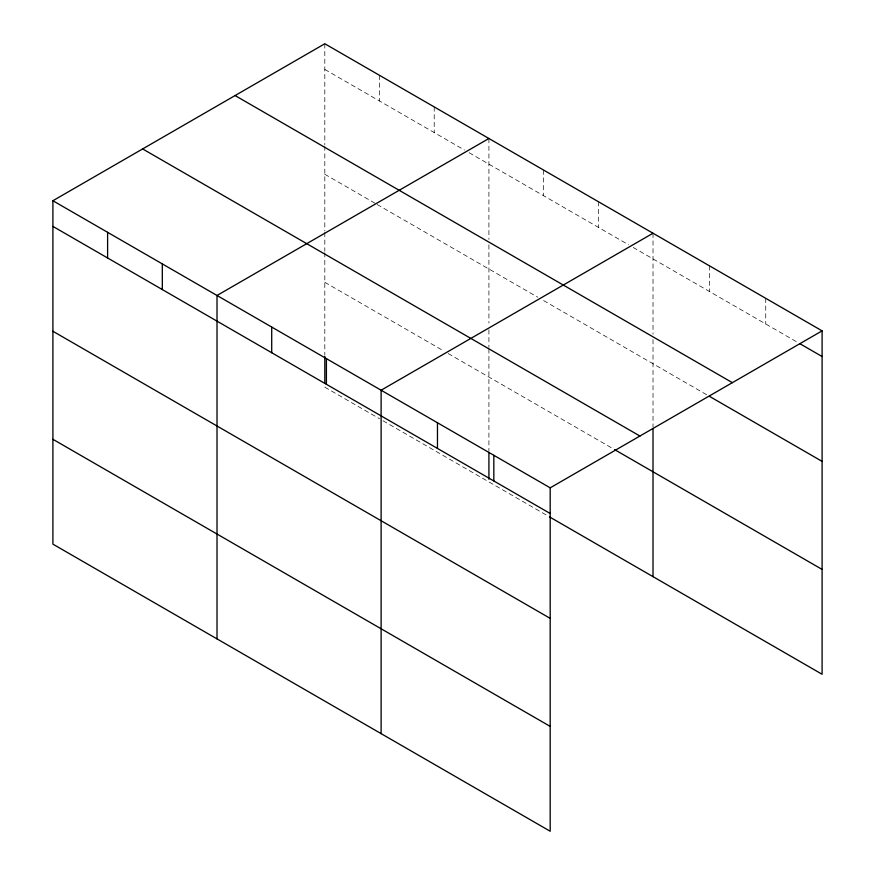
<?xml version="1.0" encoding="UTF-8"?>
<svg xmlns="http://www.w3.org/2000/svg" width="875" height="875" viewBox="0 0 875 875"><rect width="100%" height="100%" fill="white"/><g stroke="black" fill="none" stroke-linecap="round" stroke-linejoin="round"><path stroke-width="0.66" stroke-dasharray="4.38 3.28" d="M324.811 43.75L324.811 144.692M324.811 69.42L464.472 150.052M469.131 152.731L628.578 244.792M633.227 247.483L797.442 342.289M324.811 174.267L376.02 203.842M377.18 204.509L537.797 297.238M543.616 300.595L709.373 396.298M324.811 282.308L443.527 350.842M448.175 353.533L613.452 448.952M324.811 387.166L379.509 418.742M382.998 420.766L548.275 516.173M765.734 298.32L765.734 323.98M709.373 265.781L709.373 291.441M653.012 233.242L653.012 334.184M653.012 339.566L653.012 427.23M598.314 201.655L598.314 227.325M543.616 170.078L543.616 195.738M488.917 138.491L488.917 239.444M488.917 244.814L488.917 323.039M488.917 329.787L488.917 347.342M488.917 348.688L488.917 450.986M434.208 106.914L434.208 132.573M379.509 75.327L379.509 100.997M324.811 146.038L324.811 230.989M324.811 232.345L324.811 251.245M324.811 252.602L324.811 354.9"/><path stroke-width="1.31" d="M52.905 200.736L550.189 487.834L550.189 831.25L52.905 544.141L52.905 200.736L324.811 43.75L822.095 330.859L822.095 674.264L549.434 516.852M488.917 138.491L217.011 295.477L217.011 638.892M653.012 233.242L381.117 390.217L381.117 733.633M550.189 487.834L822.095 330.859M799.783 343.645L822.095 356.519M235.08 95.55L732.364 382.659M709.373 396.298L822.095 461.377M142.636 148.925L639.92 436.034M614.611 449.619L822.095 569.406M52.905 226.395L550.189 513.505M52.905 331.253L550.189 618.363M52.905 439.294L550.189 726.392M653.012 428.586L653.012 576.647M493.828 455.295L493.828 480.966M488.917 452.331L488.917 479.216M437.467 422.756L437.467 448.427M326.408 358.641L326.408 384.3M324.811 356.245L324.811 383.13M271.709 327.053L271.709 352.723M162.312 263.9L162.312 289.559M107.603 232.312L107.603 257.983"/></g></svg>
